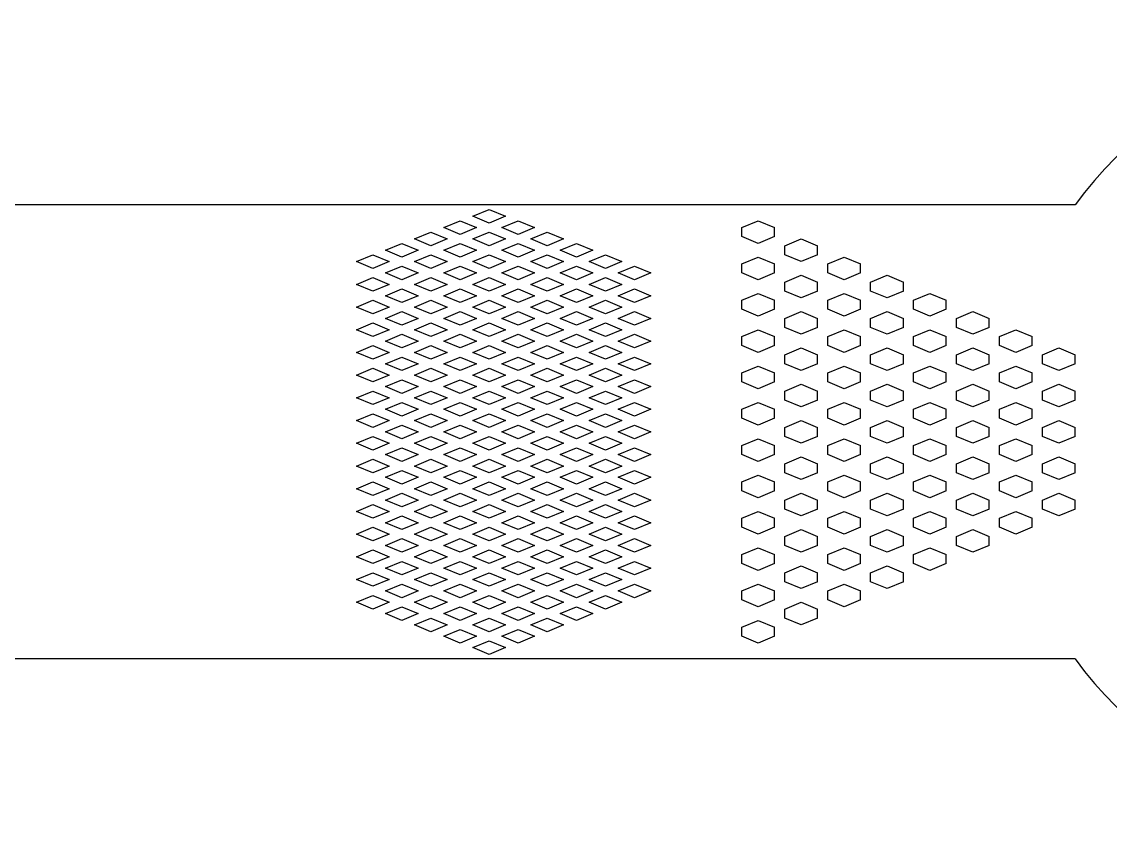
# Model space of a CAD drawing. Header units: inches. Extents: x -271009 to 5700, y -37000 to 38138.
# Drawn here: x -147153 to -144722, y 1389 to 3201 of the extents above; entities that cross this region are included whole.
import ezdxf

# ---------------------------------------------------------------- set-up
doc = ezdxf.new("R2010")
doc.units = ezdxf.units.IN
doc.header["$MEASUREMENT"] = 0

msp = doc.modelspace()

# ---------------------------------------------------------------- linework, layer by layer
for p, q in [((-144800, 2791.3), (-147756.3, 2791.3)), ((-146145.4, 2765.9), (-146108.8, 2781.1)), ((-146108.8, 2781.1), (-146072.3, 2765.9)), ((-146210.3, 2740.5), (-146173.8, 2755.7)), ((-146173.8, 2755.7), (-146137.3, 2740.5)), ((-146108.8, 2750.7), (-146145.4, 2765.9)), ((-146072.3, 2765.9), (-146108.8, 2750.7)), ((-146080.4, 2740.5), (-146043.9, 2755.7)), ((-146043.9, 2755.7), (-146007.3, 2740.5)), ((-145544.5, 2740.5), (-145508, 2755.7)), ((-145508, 2755.7), (-145471.4, 2740.5)), ((-146275.3, 2715.1), (-146238.8, 2730.4)), ((-146238.8, 2730.4), (-146202.2, 2715.1)), ((-146173.8, 2725.3), (-146210.3, 2740.5)), ((-146137.3, 2740.5), (-146173.8, 2725.3)), ((-146145.4, 2715.1), (-146108.8, 2730.4)), ((-146108.8, 2730.4), (-146072.3, 2715.1)), ((-146043.9, 2725.3), (-146080.4, 2740.5)), ((-146007.3, 2740.5), (-146043.9, 2725.3)), ((-146015.5, 2715.1), (-145978.9, 2730.4)), ((-145978.9, 2730.4), (-145942.4, 2715.1)), ((-145544.5, 2720.2), (-145544.5, 2740.5)), ((-145471.4, 2720.2), (-145471.4, 2740.5)), ((-146340.3, 2689.8), (-146303.7, 2705)), ((-146303.7, 2705), (-146267.2, 2689.8)), ((-146238.8, 2699.9), (-146275.3, 2715.1)), ((-146202.2, 2715.1), (-146238.8, 2699.9)), ((-146210.3, 2689.8), (-146173.8, 2705)), ((-146173.8, 2705), (-146137.3, 2689.8)), ((-146108.8, 2699.9), (-146145.4, 2715.1)), ((-146072.3, 2715.1), (-146108.8, 2699.9)), ((-146080.4, 2689.8), (-146043.9, 2705)), ((-146043.9, 2705), (-146007.3, 2689.8)), ((-145978.9, 2699.9), (-146015.5, 2715.1)), ((-145942.4, 2715.1), (-145978.9, 2699.9)), ((-145950.5, 2689.8), (-145914, 2705)), ((-145914, 2705), (-145877.4, 2689.8)), ((-145508, 2705), (-145544.5, 2720.2)), ((-145471.4, 2720.2), (-145508, 2705)), ((-145448.6, 2699.9), (-145412, 2715.1)), ((-145448.6, 2679.6), (-145448.6, 2699.9)), ((-145412, 2715.1), (-145375.5, 2699.9)), ((-145375.5, 2679.6), (-145375.5, 2699.9)), ((-146405.2, 2664.4), (-146368.7, 2679.6)), ((-146368.7, 2679.6), (-146332.1, 2664.4)), ((-146303.7, 2674.5), (-146340.3, 2689.8)), ((-146267.2, 2689.8), (-146303.7, 2674.5)), ((-146275.3, 2664.4), (-146238.8, 2679.6)), ((-146238.8, 2679.6), (-146202.2, 2664.4)), ((-146173.8, 2674.5), (-146210.3, 2689.8)), ((-146137.3, 2689.8), (-146173.8, 2674.5)), ((-146145.4, 2664.4), (-146108.8, 2679.6)), ((-146108.8, 2679.6), (-146072.3, 2664.4)), ((-146043.9, 2674.5), (-146080.4, 2689.8)), ((-146007.3, 2689.8), (-146043.9, 2674.5)), ((-146015.5, 2664.4), (-145978.9, 2679.6)), ((-145978.9, 2679.6), (-145942.4, 2664.4)), ((-145914, 2674.5), (-145950.5, 2689.8)), ((-145877.4, 2689.8), (-145914, 2674.5)), ((-145885.5, 2664.4), (-145849, 2679.6)), ((-145849, 2679.6), (-145812.5, 2664.4)), ((-145544.5, 2659.3), (-145508, 2674.5)), ((-145508, 2674.5), (-145471.4, 2659.3)), ((-145412, 2664.4), (-145448.6, 2679.6)), ((-145375.5, 2679.6), (-145412, 2664.4)), ((-145352.7, 2659.3), (-145316.1, 2674.5)), ((-145316.1, 2674.5), (-145279.6, 2659.3)), ((-146368.7, 2649.2), (-146405.2, 2664.4)), ((-146332.1, 2664.4), (-146368.7, 2649.2)), ((-146340.3, 2639), (-146303.7, 2654.2)), ((-146303.7, 2654.2), (-146267.2, 2639)), ((-146238.8, 2649.2), (-146275.3, 2664.4)), ((-146202.2, 2664.4), (-146238.8, 2649.2)), ((-146210.3, 2639), (-146173.8, 2654.2)), ((-146173.8, 2654.2), (-146137.3, 2639)), ((-146108.8, 2649.2), (-146145.4, 2664.4)), ((-146072.3, 2664.4), (-146108.8, 2649.2)), ((-146080.4, 2639), (-146043.9, 2654.2)), ((-146043.9, 2654.2), (-146007.3, 2639)), ((-145978.9, 2649.2), (-146015.5, 2664.4)), ((-145942.4, 2664.4), (-145978.9, 2649.2)), ((-145950.5, 2639), (-145914, 2654.2)), ((-145914, 2654.2), (-145877.4, 2639)), ((-145849, 2649.2), (-145885.5, 2664.4)), ((-145812.5, 2664.4), (-145849, 2649.2)), ((-145820.6, 2639), (-145784, 2654.2)), ((-145784, 2654.2), (-145747.5, 2639)), ((-145544.5, 2639), (-145544.5, 2659.3)), ((-145471.4, 2639), (-145471.4, 2659.3)), ((-145352.7, 2639), (-145352.7, 2659.3)), ((-145279.6, 2639), (-145279.6, 2659.3)), ((-146405.2, 2613.6), (-146368.7, 2628.9)), ((-146368.7, 2628.9), (-146332.1, 2613.6)), ((-146303.7, 2623.8), (-146340.3, 2639)), ((-146267.2, 2639), (-146303.7, 2623.8)), ((-146275.3, 2613.6), (-146238.8, 2628.9)), ((-146238.8, 2628.9), (-146202.2, 2613.6)), ((-146173.8, 2623.8), (-146210.3, 2639)), ((-146137.3, 2639), (-146173.8, 2623.8)), ((-146145.4, 2613.6), (-146108.8, 2628.9)), ((-146108.8, 2628.9), (-146072.3, 2613.6)), ((-146043.9, 2623.8), (-146080.4, 2639)), ((-146007.3, 2639), (-146043.9, 2623.8)), ((-146015.5, 2613.6), (-145978.9, 2628.9)), ((-145978.9, 2628.9), (-145942.4, 2613.6)), ((-145914, 2623.8), (-145950.5, 2639)), ((-145877.4, 2639), (-145914, 2623.8)), ((-145885.5, 2613.6), (-145849, 2628.9)), ((-145849, 2628.9), (-145812.5, 2613.6)), ((-145784, 2623.8), (-145820.6, 2639)), ((-145747.5, 2639), (-145784, 2623.8)), ((-145508, 2623.8), (-145544.5, 2639)), ((-145471.4, 2639), (-145508, 2623.8)), ((-145448.6, 2618.7), (-145412, 2633.9)), ((-145412, 2633.9), (-145375.5, 2618.7)), ((-145316.1, 2623.8), (-145352.7, 2639)), ((-145279.6, 2639), (-145316.1, 2623.8)), ((-145256.7, 2618.7), (-145220.2, 2633.9)), ((-145220.2, 2633.9), (-145183.7, 2618.7)), ((-146368.7, 2598.4), (-146405.2, 2613.6)), ((-146332.1, 2613.6), (-146368.7, 2598.4)), ((-146340.3, 2588.3), (-146303.7, 2603.5)), ((-146303.7, 2603.5), (-146267.2, 2588.3)), ((-146238.8, 2598.4), (-146275.3, 2613.6)), ((-146202.2, 2613.6), (-146238.8, 2598.4)), ((-146210.3, 2588.3), (-146173.8, 2603.5)), ((-146173.8, 2603.5), (-146137.3, 2588.3)), ((-146108.8, 2598.4), (-146145.4, 2613.6)), ((-146072.3, 2613.6), (-146108.8, 2598.4)), ((-146080.4, 2588.3), (-146043.9, 2603.5)), ((-146043.9, 2603.5), (-146007.3, 2588.3)), ((-145978.9, 2598.4), (-146015.5, 2613.6)), ((-145942.4, 2613.6), (-145978.9, 2598.4)), ((-145950.5, 2588.3), (-145914, 2603.5)), ((-145914, 2603.5), (-145877.4, 2588.3)), ((-145849, 2598.4), (-145885.5, 2613.6)), ((-145812.5, 2613.6), (-145849, 2598.4)), ((-145820.6, 2588.3), (-145784, 2603.5)), ((-145784, 2603.5), (-145747.5, 2588.3)), ((-145448.6, 2598.4), (-145448.6, 2618.7)), ((-145375.5, 2598.4), (-145375.5, 2618.7)), ((-145256.7, 2598.4), (-145256.7, 2618.7)), ((-145183.7, 2598.4), (-145183.7, 2618.7)), ((-146405.2, 2562.9), (-146368.7, 2578.1)), ((-146368.7, 2578.1), (-146332.1, 2562.9)), ((-146303.7, 2573), (-146340.3, 2588.3)), ((-146267.2, 2588.3), (-146303.7, 2573)), ((-146275.3, 2562.9), (-146238.8, 2578.1)), ((-146238.8, 2578.1), (-146202.2, 2562.9)), ((-146173.8, 2573), (-146210.3, 2588.3)), ((-146137.3, 2588.3), (-146173.8, 2573)), ((-146145.4, 2562.9), (-146108.8, 2578.1)), ((-146108.8, 2578.1), (-146072.3, 2562.9)), ((-146043.9, 2573), (-146080.4, 2588.3)), ((-146007.3, 2588.3), (-146043.9, 2573)), ((-146015.5, 2562.9), (-145978.9, 2578.1)), ((-145978.9, 2578.1), (-145942.4, 2562.9)), ((-145914, 2573), (-145950.5, 2588.3)), ((-145877.4, 2588.3), (-145914, 2573)), ((-145885.5, 2562.9), (-145849, 2578.1)), ((-145849, 2578.1), (-145812.5, 2562.9)), ((-145784, 2573), (-145820.6, 2588.3)), ((-145747.5, 2588.3), (-145784, 2573)), ((-145544.5, 2578.1), (-145508, 2593.3)), ((-145544.5, 2557.8), (-145544.5, 2578.1)), ((-145508, 2593.3), (-145471.4, 2578.1)), ((-145471.4, 2557.8), (-145471.4, 2578.1)), ((-145412, 2583.2), (-145448.6, 2598.4)), ((-145375.5, 2598.4), (-145412, 2583.2)), ((-145352.7, 2578.1), (-145316.1, 2593.3)), ((-145352.7, 2557.8), (-145352.7, 2578.1)), ((-145316.1, 2593.3), (-145279.6, 2578.1)), ((-145279.6, 2557.8), (-145279.6, 2578.1)), ((-145220.2, 2583.2), (-145256.7, 2598.4)), ((-145183.7, 2598.4), (-145220.2, 2583.2)), ((-145160.8, 2578.1), (-145124.3, 2593.3)), ((-145160.8, 2557.8), (-145160.8, 2578.1)), ((-145124.3, 2593.3), (-145087.7, 2578.1)), ((-145087.7, 2557.8), (-145087.7, 2578.1)), ((-146368.7, 2547.7), (-146405.2, 2562.9)), ((-146332.1, 2562.9), (-146368.7, 2547.7)), ((-146340.3, 2537.5), (-146303.7, 2552.7)), ((-146303.7, 2552.7), (-146267.2, 2537.5)), ((-146238.8, 2547.7), (-146275.3, 2562.9)), ((-146202.2, 2562.9), (-146238.8, 2547.7)), ((-146210.3, 2537.5), (-146173.8, 2552.7)), ((-146173.8, 2552.7), (-146137.3, 2537.5)), ((-146108.8, 2547.7), (-146145.4, 2562.9)), ((-146072.3, 2562.9), (-146108.8, 2547.7)), ((-146080.4, 2537.5), (-146043.9, 2552.7)), ((-146043.9, 2552.7), (-146007.3, 2537.5)), ((-145978.9, 2547.7), (-146015.5, 2562.9)), ((-145942.4, 2562.9), (-145978.9, 2547.7)), ((-145950.5, 2537.5), (-145914, 2552.7)), ((-145914, 2552.7), (-145877.4, 2537.5)), ((-145849, 2547.7), (-145885.5, 2562.9)), ((-145812.5, 2562.9), (-145849, 2547.7)), ((-145820.6, 2537.5), (-145784, 2552.7)), ((-145784, 2552.7), (-145747.5, 2537.5)), ((-145508, 2542.6), (-145544.5, 2557.8)), ((-145471.4, 2557.8), (-145508, 2542.6)), ((-145448.6, 2537.5), (-145412, 2552.7)), ((-145412, 2552.7), (-145375.5, 2537.5)), ((-145316.1, 2542.6), (-145352.7, 2557.8)), ((-145279.6, 2557.8), (-145316.1, 2542.6)), ((-145256.7, 2537.5), (-145220.2, 2552.7)), ((-145220.2, 2552.7), (-145183.7, 2537.5)), ((-145124.3, 2542.6), (-145160.8, 2557.8)), ((-145087.7, 2557.8), (-145124.3, 2542.6)), ((-145064.9, 2537.5), (-145028.4, 2552.7)), ((-145028.4, 2552.7), (-144991.8, 2537.5)), ((-146303.7, 2522.3), (-146340.3, 2537.5)), ((-146267.2, 2537.5), (-146303.7, 2522.3)), ((-146173.8, 2522.3), (-146210.3, 2537.5)), ((-146137.3, 2537.5), (-146173.8, 2522.3)), ((-146043.9, 2522.3), (-146080.4, 2537.5)), ((-146007.3, 2537.5), (-146043.9, 2522.3)), ((-145914, 2522.3), (-145950.5, 2537.5)), ((-145877.4, 2537.5), (-145914, 2522.3)), ((-145784, 2522.3), (-145820.6, 2537.5)), ((-145747.5, 2537.5), (-145784, 2522.3)), ((-145448.6, 2517.2), (-145448.6, 2537.5)), ((-145375.5, 2517.2), (-145375.5, 2537.5)), ((-145256.7, 2517.2), (-145256.7, 2537.5)), ((-145183.7, 2517.2), (-145183.7, 2537.5)), ((-145064.9, 2517.2), (-145064.9, 2537.5)), ((-144991.8, 2517.2), (-144991.8, 2537.5)), ((-146405.2, 2512.1), (-146368.7, 2527.4)), ((-146368.7, 2496.9), (-146405.2, 2512.1)), ((-146368.7, 2527.4), (-146332.1, 2512.1)), ((-146332.1, 2512.1), (-146368.7, 2496.9)), ((-146275.3, 2512.1), (-146238.8, 2527.4)), ((-146238.8, 2496.9), (-146275.3, 2512.1)), ((-146238.8, 2527.4), (-146202.2, 2512.1)), ((-146202.2, 2512.1), (-146238.8, 2496.9)), ((-146145.4, 2512.1), (-146108.8, 2527.4)), ((-146108.8, 2496.9), (-146145.4, 2512.1)), ((-146108.8, 2527.4), (-146072.3, 2512.1)), ((-146072.3, 2512.1), (-146108.8, 2496.9)), ((-146015.5, 2512.1), (-145978.9, 2527.4)), ((-145978.9, 2496.9), (-146015.5, 2512.1)), ((-145978.9, 2527.4), (-145942.4, 2512.1)), ((-145942.4, 2512.1), (-145978.9, 2496.9)), ((-145885.5, 2512.1), (-145849, 2527.4)), ((-145849, 2496.9), (-145885.5, 2512.1)), ((-145849, 2527.4), (-145812.5, 2512.1)), ((-145812.5, 2512.1), (-145849, 2496.9)), ((-145544.5, 2496.9), (-145508, 2512.1)), ((-145508, 2512.1), (-145471.4, 2496.9)), ((-145412, 2502), (-145448.6, 2517.2)), ((-145375.5, 2517.2), (-145412, 2502)), ((-145352.7, 2496.9), (-145316.1, 2512.1)), ((-145316.1, 2512.1), (-145279.6, 2496.9)), ((-145220.2, 2502), (-145256.7, 2517.2)), ((-145183.7, 2517.2), (-145220.2, 2502)), ((-145160.8, 2496.9), (-145124.3, 2512.1)), ((-145124.3, 2512.1), (-145087.7, 2496.9)), ((-145028.4, 2502), (-145064.9, 2517.2)), ((-144991.8, 2517.2), (-145028.4, 2502)), ((-144969, 2496.9), (-144932.5, 2512.1)), ((-144932.5, 2512.1), (-144895.9, 2496.9)), ((-146340.3, 2486.8), (-146303.7, 2502)), ((-146303.7, 2471.5), (-146340.3, 2486.8)), ((-146303.7, 2502), (-146267.2, 2486.8)), ((-146267.2, 2486.8), (-146303.7, 2471.5)), ((-146210.3, 2486.8), (-146173.8, 2502)), ((-146173.8, 2471.5), (-146210.3, 2486.8)), ((-146173.8, 2502), (-146137.3, 2486.8)), ((-146137.3, 2486.8), (-146173.8, 2471.5)), ((-146080.4, 2486.8), (-146043.9, 2502)), ((-146043.9, 2471.5), (-146080.4, 2486.8)), ((-146043.9, 2502), (-146007.3, 2486.8)), ((-146007.3, 2486.8), (-146043.9, 2471.5)), ((-145950.5, 2486.8), (-145914, 2502)), ((-145914, 2471.5), (-145950.5, 2486.8)), ((-145914, 2502), (-145877.4, 2486.8)), ((-145877.4, 2486.8), (-145914, 2471.5)), ((-145820.6, 2486.8), (-145784, 2502)), ((-145784, 2471.5), (-145820.6, 2486.8)), ((-145784, 2502), (-145747.5, 2486.8)), ((-145747.5, 2486.8), (-145784, 2471.5)), ((-145544.5, 2476.6), (-145544.5, 2496.9)), ((-145471.4, 2476.6), (-145471.4, 2496.9)), ((-145352.7, 2476.6), (-145352.7, 2496.9)), ((-145279.6, 2476.6), (-145279.6, 2496.9)), ((-145160.8, 2476.6), (-145160.8, 2496.9)), ((-145087.7, 2476.6), (-145087.7, 2496.9)), ((-144969, 2476.6), (-144969, 2496.9)), ((-144895.9, 2476.6), (-144895.9, 2496.9)), ((-146405.2, 2461.4), (-146368.7, 2476.6)), ((-146368.7, 2446.2), (-146405.2, 2461.4)), ((-146368.7, 2476.6), (-146332.1, 2461.4)), ((-146332.1, 2461.4), (-146368.7, 2446.2)), ((-146275.3, 2461.4), (-146238.8, 2476.6)), ((-146238.8, 2446.2), (-146275.3, 2461.4)), ((-146238.8, 2476.6), (-146202.2, 2461.4)), ((-146202.2, 2461.4), (-146238.8, 2446.2)), ((-146145.4, 2461.4), (-146108.8, 2476.6)), ((-146108.8, 2446.2), (-146145.4, 2461.4)), ((-146108.8, 2476.6), (-146072.3, 2461.4)), ((-146072.3, 2461.4), (-146108.8, 2446.2)), ((-146015.5, 2461.4), (-145978.9, 2476.6)), ((-145978.9, 2446.2), (-146015.5, 2461.4)), ((-145978.9, 2476.6), (-145942.4, 2461.4)), ((-145942.4, 2461.4), (-145978.9, 2446.2)), ((-145885.5, 2461.4), (-145849, 2476.6)), ((-145849, 2446.2), (-145885.5, 2461.4)), ((-145849, 2476.6), (-145812.5, 2461.4)), ((-145812.5, 2461.4), (-145849, 2446.2)), ((-145508, 2461.4), (-145544.5, 2476.6)), ((-145471.4, 2476.6), (-145508, 2461.4)), ((-145448.6, 2456.3), (-145412, 2471.5)), ((-145448.6, 2436), (-145448.6, 2456.3)), ((-145412, 2471.5), (-145375.5, 2456.3)), ((-145375.5, 2436), (-145375.5, 2456.3)), ((-145316.1, 2461.4), (-145352.7, 2476.6)), ((-145279.6, 2476.6), (-145316.1, 2461.4)), ((-145256.7, 2456.3), (-145220.2, 2471.5)), ((-145256.7, 2436), (-145256.7, 2456.3)), ((-145220.2, 2471.5), (-145183.7, 2456.3)), ((-145183.7, 2436), (-145183.7, 2456.3)), ((-145124.3, 2461.4), (-145160.8, 2476.6)), ((-145087.7, 2476.6), (-145124.3, 2461.4)), ((-145064.9, 2456.3), (-145028.4, 2471.5)), ((-145064.9, 2436), (-145064.9, 2456.3)), ((-145028.4, 2471.5), (-144991.8, 2456.3)), ((-144991.8, 2436), (-144991.8, 2456.3)), ((-144932.5, 2461.4), (-144969, 2476.6)), ((-144895.9, 2476.6), (-144932.5, 2461.4)), ((-144873.1, 2456.3), (-144836.5, 2471.5)), ((-144873.1, 2436), (-144873.1, 2456.3)), ((-144836.5, 2471.5), (-144800, 2456.3)), ((-144800, 2436), (-144800, 2456.3)), ((-146340.3, 2436), (-146303.7, 2451.2)), ((-146303.7, 2420.8), (-146340.3, 2436)), ((-146303.7, 2451.2), (-146267.2, 2436)), ((-146267.2, 2436), (-146303.7, 2420.8)), ((-146210.3, 2436), (-146173.8, 2451.2)), ((-146173.8, 2420.8), (-146210.3, 2436)), ((-146173.8, 2451.2), (-146137.3, 2436)), ((-146137.3, 2436), (-146173.8, 2420.8)), ((-146080.4, 2436), (-146043.9, 2451.2)), ((-146043.9, 2420.8), (-146080.4, 2436)), ((-146043.9, 2451.2), (-146007.3, 2436)), ((-146007.3, 2436), (-146043.9, 2420.8)), ((-145950.5, 2436), (-145914, 2451.2)), ((-145914, 2420.8), (-145950.5, 2436)), ((-145914, 2451.2), (-145877.4, 2436)), ((-145877.4, 2436), (-145914, 2420.8)), ((-145820.6, 2436), (-145784, 2451.2)), ((-145784, 2420.8), (-145820.6, 2436)), ((-145784, 2451.2), (-145747.5, 2436)), ((-145747.5, 2436), (-145784, 2420.8)), ((-145412, 2420.8), (-145448.6, 2436)), ((-145375.5, 2436), (-145412, 2420.8)), ((-145220.2, 2420.8), (-145256.7, 2436)), ((-145183.7, 2436), (-145220.2, 2420.8)), ((-145028.4, 2420.8), (-145064.9, 2436)), ((-144991.8, 2436), (-145028.4, 2420.8)), ((-144836.5, 2420.8), (-144873.1, 2436)), ((-144800, 2436), (-144836.5, 2420.8)), ((-146405.2, 2410.6), (-146368.7, 2425.9)), ((-146368.7, 2395.4), (-146405.2, 2410.6)), ((-146368.7, 2425.9), (-146332.1, 2410.6)), ((-146332.1, 2410.6), (-146368.7, 2395.4)), ((-146275.3, 2410.6), (-146238.8, 2425.9)), ((-146238.8, 2395.4), (-146275.3, 2410.6)), ((-146238.8, 2425.9), (-146202.2, 2410.6)), ((-146202.2, 2410.6), (-146238.8, 2395.4)), ((-146145.4, 2410.6), (-146108.8, 2425.9)), ((-146108.8, 2395.4), (-146145.4, 2410.6)), ((-146108.8, 2425.9), (-146072.3, 2410.6)), ((-146072.3, 2410.6), (-146108.8, 2395.4)), ((-146015.5, 2410.6), (-145978.9, 2425.9)), ((-145978.9, 2395.4), (-146015.5, 2410.6)), ((-145978.9, 2425.9), (-145942.4, 2410.6)), ((-145942.4, 2410.6), (-145978.9, 2395.4)), ((-145885.5, 2410.6), (-145849, 2425.9)), ((-145849, 2395.4), (-145885.5, 2410.6)), ((-145849, 2425.9), (-145812.5, 2410.6)), ((-145812.5, 2410.6), (-145849, 2395.4)), ((-145544.5, 2415.7), (-145508, 2430.9)), ((-145544.5, 2395.4), (-145544.5, 2415.7)), ((-145508, 2430.9), (-145471.4, 2415.7)), ((-145471.4, 2395.4), (-145471.4, 2415.7)), ((-145352.7, 2415.7), (-145316.1, 2430.9)), ((-145352.7, 2395.4), (-145352.7, 2415.7)), ((-145316.1, 2430.9), (-145279.6, 2415.7)), ((-145279.6, 2395.4), (-145279.6, 2415.7)), ((-145160.8, 2415.7), (-145124.3, 2430.9)), ((-145160.8, 2395.4), (-145160.8, 2415.7)), ((-145124.3, 2430.9), (-145087.7, 2415.7)), ((-145087.7, 2395.4), (-145087.7, 2415.7)), ((-144969, 2415.7), (-144932.5, 2430.9)), ((-144969, 2395.4), (-144969, 2415.7)), ((-144932.5, 2430.9), (-144895.9, 2415.7)), ((-144895.9, 2395.4), (-144895.9, 2415.7)), ((-146340.3, 2385.3), (-146303.7, 2400.5)), ((-146303.7, 2370), (-146340.3, 2385.3)), ((-146303.7, 2400.5), (-146267.2, 2385.3)), ((-146267.2, 2385.3), (-146303.7, 2370)), ((-146210.3, 2385.3), (-146173.8, 2400.5)), ((-146173.8, 2370), (-146210.3, 2385.3)), ((-146173.8, 2400.5), (-146137.3, 2385.3)), ((-146137.3, 2385.3), (-146173.8, 2370)), ((-146080.4, 2385.3), (-146043.9, 2400.5)), ((-146043.9, 2370), (-146080.4, 2385.3)), ((-146043.9, 2400.5), (-146007.3, 2385.3)), ((-146007.3, 2385.3), (-146043.9, 2370)), ((-145950.5, 2385.3), (-145914, 2400.5)), ((-145914, 2370), (-145950.5, 2385.3)), ((-145914, 2400.5), (-145877.4, 2385.3)), ((-145877.4, 2385.3), (-145914, 2370)), ((-145820.6, 2385.3), (-145784, 2400.5)), ((-145784, 2370), (-145820.6, 2385.3)), ((-145784, 2400.5), (-145747.5, 2385.3)), ((-145747.5, 2385.3), (-145784, 2370)), ((-145508, 2380.2), (-145544.5, 2395.4)), ((-145471.4, 2395.4), (-145508, 2380.2)), ((-145448.6, 2375.1), (-145412, 2390.3)), ((-145412, 2390.3), (-145375.5, 2375.1)), ((-145316.1, 2380.2), (-145352.7, 2395.4)), ((-145279.6, 2395.4), (-145316.1, 2380.2)), ((-145256.7, 2375.1), (-145220.2, 2390.3)), ((-145220.2, 2390.3), (-145183.7, 2375.1)), ((-145124.3, 2380.2), (-145160.8, 2395.4)), ((-145087.7, 2395.4), (-145124.3, 2380.2)), ((-145064.9, 2375.1), (-145028.4, 2390.3)), ((-145028.4, 2390.3), (-144991.8, 2375.1)), ((-144932.5, 2380.2), (-144969, 2395.4)), ((-144895.9, 2395.4), (-144932.5, 2380.2)), ((-144873.1, 2375.1), (-144836.5, 2390.3)), ((-144836.5, 2390.3), (-144800, 2375.1)), ((-146405.2, 2359.9), (-146368.7, 2375.1)), ((-146368.7, 2344.7), (-146405.2, 2359.9)), ((-146368.7, 2375.1), (-146332.1, 2359.9)), ((-146332.1, 2359.9), (-146368.7, 2344.7)), ((-146275.3, 2359.9), (-146238.8, 2375.1)), ((-146238.8, 2344.7), (-146275.3, 2359.9)), ((-146238.8, 2375.1), (-146202.2, 2359.9)), ((-146202.2, 2359.9), (-146238.8, 2344.7)), ((-146145.4, 2359.9), (-146108.8, 2375.1)), ((-146108.8, 2344.7), (-146145.4, 2359.9)), ((-146108.8, 2375.1), (-146072.3, 2359.9)), ((-146072.3, 2359.9), (-146108.8, 2344.7)), ((-146015.5, 2359.9), (-145978.9, 2375.1)), ((-145978.9, 2344.7), (-146015.5, 2359.9)), ((-145978.9, 2375.1), (-145942.4, 2359.9)), ((-145942.4, 2359.9), (-145978.9, 2344.7)), ((-145885.5, 2359.9), (-145849, 2375.1)), ((-145849, 2344.7), (-145885.5, 2359.9)), ((-145849, 2375.1), (-145812.5, 2359.9)), ((-145812.5, 2359.9), (-145849, 2344.7)), ((-145448.6, 2354.8), (-145448.6, 2375.1)), ((-145375.5, 2354.8), (-145375.5, 2375.1)), ((-145256.7, 2354.8), (-145256.7, 2375.1)), ((-145183.7, 2354.8), (-145183.7, 2375.1)), ((-145064.9, 2354.8), (-145064.9, 2375.1)), ((-144991.8, 2354.8), (-144991.8, 2375.1)), ((-144873.1, 2354.8), (-144873.1, 2375.1)), ((-144800, 2354.8), (-144800, 2375.1)), ((-146340.3, 2334.5), (-146303.7, 2349.7)), ((-146303.7, 2319.3), (-146340.3, 2334.5)), ((-146303.7, 2349.7), (-146267.2, 2334.5)), ((-146267.2, 2334.5), (-146303.7, 2319.3)), ((-146210.3, 2334.5), (-146173.8, 2349.7)), ((-146173.8, 2319.3), (-146210.3, 2334.5)), ((-146173.8, 2349.7), (-146137.3, 2334.5)), ((-146137.3, 2334.5), (-146173.8, 2319.3)), ((-146080.4, 2334.5), (-146043.9, 2349.7)), ((-146043.9, 2319.3), (-146080.4, 2334.5)), ((-146043.9, 2349.7), (-146007.3, 2334.5)), ((-146007.3, 2334.5), (-146043.9, 2319.3)), ((-145950.5, 2334.5), (-145914, 2349.7)), ((-145914, 2319.3), (-145950.5, 2334.5)), ((-145914, 2349.7), (-145877.4, 2334.5)), ((-145877.4, 2334.5), (-145914, 2319.3)), ((-145820.6, 2334.5), (-145784, 2349.7)), ((-145784, 2319.3), (-145820.6, 2334.5)), ((-145784, 2349.7), (-145747.5, 2334.5)), ((-145747.5, 2334.5), (-145784, 2319.3)), ((-145544.5, 2334.5), (-145508, 2349.7)), ((-145544.5, 2314.2), (-145544.5, 2334.5)), ((-145508, 2349.7), (-145471.4, 2334.5)), ((-145471.4, 2314.2), (-145471.4, 2334.5)), ((-145412, 2339.6), (-145448.6, 2354.8)), ((-145375.5, 2354.8), (-145412, 2339.6)), ((-145352.7, 2334.5), (-145316.1, 2349.7)), ((-145352.7, 2314.2), (-145352.7, 2334.5)), ((-145316.1, 2349.7), (-145279.6, 2334.5)), ((-145279.6, 2314.2), (-145279.6, 2334.5)), ((-145220.2, 2339.6), (-145256.7, 2354.8)), ((-145183.7, 2354.8), (-145220.2, 2339.6)), ((-145160.8, 2334.5), (-145124.3, 2349.7)), ((-145160.8, 2314.2), (-145160.8, 2334.5)), ((-145124.3, 2349.7), (-145087.7, 2334.5)), ((-145087.7, 2314.2), (-145087.7, 2334.5)), ((-145028.4, 2339.6), (-145064.9, 2354.8)), ((-144991.8, 2354.8), (-145028.4, 2339.6)), ((-144969, 2334.5), (-144932.5, 2349.7)), ((-144969, 2314.2), (-144969, 2334.5)), ((-144932.5, 2349.7), (-144895.9, 2334.5)), ((-144895.9, 2314.2), (-144895.9, 2334.5)), ((-144836.5, 2339.6), (-144873.1, 2354.8)), ((-144800, 2354.8), (-144836.5, 2339.6)), ((-146405.2, 2309.1), (-146368.7, 2324.4)), ((-146368.7, 2324.4), (-146332.1, 2309.1)), ((-146275.3, 2309.1), (-146238.8, 2324.4)), ((-146238.8, 2324.4), (-146202.2, 2309.1)), ((-146145.4, 2309.1), (-146108.8, 2324.4)), ((-146108.8, 2324.4), (-146072.3, 2309.1)), ((-146015.5, 2309.1), (-145978.9, 2324.4)), ((-145978.9, 2324.4), (-145942.4, 2309.1)), ((-145885.5, 2309.1), (-145849, 2324.4)), ((-145849, 2324.4), (-145812.5, 2309.1)), ((-145508, 2299), (-145544.5, 2314.2)), ((-145471.4, 2314.2), (-145508, 2299)), ((-145316.1, 2299), (-145352.7, 2314.2)), ((-145279.6, 2314.2), (-145316.1, 2299)), ((-145124.3, 2299), (-145160.8, 2314.2)), ((-145087.7, 2314.2), (-145124.3, 2299)), ((-144932.5, 2299), (-144969, 2314.2)), ((-144895.9, 2314.2), (-144932.5, 2299)), ((-146368.7, 2293.9), (-146405.2, 2309.1)), ((-146332.1, 2309.1), (-146368.7, 2293.9)), ((-146340.3, 2283.8), (-146303.7, 2299)), ((-146303.7, 2299), (-146267.2, 2283.8)), ((-146238.8, 2293.9), (-146275.3, 2309.1)), ((-146202.2, 2309.1), (-146238.8, 2293.9)), ((-146210.3, 2283.8), (-146173.8, 2299)), ((-146173.8, 2299), (-146137.3, 2283.8)), ((-146108.8, 2293.9), (-146145.4, 2309.1)), ((-146072.3, 2309.1), (-146108.8, 2293.9)), ((-146080.4, 2283.8), (-146043.9, 2299)), ((-146043.9, 2299), (-146007.3, 2283.8)), ((-145978.9, 2293.9), (-146015.5, 2309.1)), ((-145942.4, 2309.1), (-145978.9, 2293.9)), ((-145950.5, 2283.8), (-145914, 2299)), ((-145914, 2299), (-145877.4, 2283.8)), ((-145849, 2293.9), (-145885.5, 2309.1)), ((-145812.5, 2309.1), (-145849, 2293.9)), ((-145820.6, 2283.8), (-145784, 2299)), ((-145784, 2299), (-145747.5, 2283.8)), ((-145448.6, 2293.9), (-145412, 2309.1)), ((-145448.6, 2273.6), (-145448.6, 2293.9)), ((-145412, 2309.1), (-145375.5, 2293.9)), ((-145375.5, 2273.6), (-145375.5, 2293.9)), ((-145256.7, 2293.9), (-145220.2, 2309.1)), ((-145256.7, 2273.6), (-145256.7, 2293.9)), ((-145220.2, 2309.1), (-145183.7, 2293.9)), ((-145183.7, 2273.6), (-145183.7, 2293.9)), ((-145064.9, 2293.9), (-145028.4, 2309.1)), ((-145064.9, 2273.6), (-145064.9, 2293.9)), ((-145028.4, 2309.1), (-144991.8, 2293.9)), ((-144991.8, 2273.6), (-144991.8, 2293.9)), ((-144873.1, 2293.9), (-144836.5, 2309.1)), ((-144873.1, 2273.6), (-144873.1, 2293.9)), ((-144836.5, 2309.1), (-144800, 2293.9)), ((-144800, 2273.6), (-144800, 2293.9)), ((-146405.2, 2258.4), (-146368.7, 2273.6)), ((-146368.7, 2273.6), (-146332.1, 2258.4)), ((-146303.7, 2268.5), (-146340.3, 2283.8)), ((-146267.2, 2283.8), (-146303.7, 2268.5)), ((-146275.3, 2258.4), (-146238.8, 2273.6)), ((-146238.8, 2273.6), (-146202.2, 2258.4)), ((-146173.8, 2268.5), (-146210.3, 2283.8)), ((-146137.3, 2283.8), (-146173.8, 2268.5)), ((-146145.4, 2258.4), (-146108.8, 2273.6)), ((-146108.8, 2273.6), (-146072.3, 2258.4)), ((-146043.9, 2268.5), (-146080.4, 2283.8)), ((-146007.3, 2283.8), (-146043.9, 2268.5)), ((-146015.5, 2258.4), (-145978.9, 2273.6)), ((-145978.9, 2273.6), (-145942.4, 2258.4)), ((-145914, 2268.5), (-145950.5, 2283.8)), ((-145877.4, 2283.8), (-145914, 2268.5)), ((-145885.5, 2258.4), (-145849, 2273.6)), ((-145849, 2273.6), (-145812.5, 2258.4)), ((-145784, 2268.5), (-145820.6, 2283.8)), ((-145747.5, 2283.8), (-145784, 2268.5)), ((-145544.5, 2253.3), (-145508, 2268.5)), ((-145508, 2268.5), (-145471.4, 2253.3)), ((-145412, 2258.4), (-145448.6, 2273.6)), ((-145375.5, 2273.6), (-145412, 2258.4)), ((-145352.7, 2253.3), (-145316.1, 2268.5)), ((-145316.1, 2268.5), (-145279.6, 2253.3)), ((-145220.2, 2258.4), (-145256.7, 2273.6)), ((-145183.7, 2273.6), (-145220.2, 2258.4)), ((-145160.8, 2253.3), (-145124.3, 2268.5)), ((-145124.3, 2268.5), (-145087.7, 2253.3)), ((-145028.4, 2258.4), (-145064.9, 2273.6)), ((-144991.8, 2273.6), (-145028.4, 2258.4)), ((-144969, 2253.3), (-144932.5, 2268.5)), ((-144932.5, 2268.5), (-144895.9, 2253.3)), ((-144836.5, 2258.4), (-144873.1, 2273.6)), ((-144800, 2273.6), (-144836.5, 2258.4)), ((-146368.7, 2243.2), (-146405.2, 2258.4)), ((-146332.1, 2258.4), (-146368.7, 2243.2)), ((-146340.3, 2233), (-146303.7, 2248.2)), ((-146303.7, 2248.2), (-146267.2, 2233)), ((-146238.8, 2243.2), (-146275.3, 2258.4)), ((-146202.2, 2258.4), (-146238.8, 2243.2)), ((-146210.3, 2233), (-146173.8, 2248.2)), ((-146173.8, 2248.2), (-146137.3, 2233)), ((-146108.8, 2243.2), (-146145.4, 2258.4)), ((-146072.3, 2258.4), (-146108.8, 2243.2)), ((-146080.4, 2233), (-146043.9, 2248.2)), ((-146043.9, 2248.2), (-146007.3, 2233)), ((-145978.9, 2243.2), (-146015.5, 2258.4)), ((-145942.4, 2258.4), (-145978.9, 2243.2)), ((-145950.5, 2233), (-145914, 2248.2)), ((-145914, 2248.2), (-145877.4, 2233)), ((-145849, 2243.2), (-145885.5, 2258.4)), ((-145812.5, 2258.4), (-145849, 2243.2)), ((-145820.6, 2233), (-145784, 2248.2)), ((-145784, 2248.2), (-145747.5, 2233)), ((-145544.5, 2233), (-145544.5, 2253.3)), ((-145471.4, 2233), (-145471.4, 2253.3)), ((-145352.7, 2233), (-145352.7, 2253.3)), ((-145279.6, 2233), (-145279.6, 2253.3)), ((-145160.8, 2233), (-145160.8, 2253.3)), ((-145087.7, 2233), (-145087.7, 2253.3)), ((-144969, 2233), (-144969, 2253.3)), ((-144895.9, 2233), (-144895.9, 2253.3)), ((-146405.2, 2207.6), (-146368.7, 2222.9)), ((-146368.7, 2222.9), (-146332.1, 2207.6)), ((-146303.7, 2217.8), (-146340.3, 2233)), ((-146267.2, 2233), (-146303.7, 2217.8)), ((-146275.3, 2207.6), (-146238.8, 2222.9)), ((-146238.8, 2222.9), (-146202.2, 2207.6)), ((-146173.8, 2217.8), (-146210.3, 2233)), ((-146137.3, 2233), (-146173.8, 2217.8)), ((-146145.4, 2207.6), (-146108.8, 2222.9)), ((-146108.8, 2222.9), (-146072.3, 2207.6)), ((-146043.9, 2217.8), (-146080.4, 2233)), ((-146007.3, 2233), (-146043.9, 2217.8)), ((-146015.5, 2207.6), (-145978.9, 2222.9)), ((-145978.9, 2222.9), (-145942.4, 2207.6)), ((-145914, 2217.8), (-145950.5, 2233)), ((-145877.4, 2233), (-145914, 2217.8)), ((-145885.5, 2207.6), (-145849, 2222.9)), ((-145849, 2222.9), (-145812.5, 2207.6)), ((-145784, 2217.8), (-145820.6, 2233)), ((-145747.5, 2233), (-145784, 2217.8)), ((-145508, 2217.8), (-145544.5, 2233)), ((-145471.4, 2233), (-145508, 2217.8)), ((-145448.6, 2212.7), (-145412, 2227.9)), ((-145448.6, 2192.4), (-145448.6, 2212.7)), ((-145412, 2227.9), (-145375.5, 2212.7)), ((-145375.5, 2192.4), (-145375.5, 2212.7)), ((-145316.1, 2217.8), (-145352.7, 2233)), ((-145279.6, 2233), (-145316.1, 2217.8)), ((-145256.7, 2212.7), (-145220.2, 2227.9)), ((-145256.7, 2192.4), (-145256.7, 2212.7)), ((-145220.2, 2227.9), (-145183.7, 2212.7)), ((-145183.7, 2192.4), (-145183.7, 2212.7)), ((-145124.3, 2217.8), (-145160.8, 2233)), ((-145087.7, 2233), (-145124.3, 2217.8)), ((-145064.9, 2212.7), (-145028.4, 2227.9)), ((-145064.9, 2192.4), (-145064.9, 2212.7)), ((-145028.4, 2227.9), (-144991.8, 2212.7)), ((-144991.8, 2192.4), (-144991.8, 2212.7)), ((-144932.5, 2217.8), (-144969, 2233)), ((-144895.9, 2233), (-144932.5, 2217.8)), ((-144873.1, 2212.7), (-144836.5, 2227.9)), ((-144873.1, 2192.4), (-144873.1, 2212.7)), ((-144836.5, 2227.9), (-144800, 2212.7)), ((-144800, 2192.4), (-144800, 2212.7)), ((-146368.7, 2192.4), (-146405.2, 2207.6)), ((-146332.1, 2207.6), (-146368.7, 2192.4)), ((-146340.3, 2182.3), (-146303.7, 2197.5)), ((-146303.7, 2197.5), (-146267.2, 2182.3)), ((-146238.8, 2192.4), (-146275.3, 2207.6)), ((-146202.2, 2207.6), (-146238.8, 2192.4)), ((-146210.3, 2182.3), (-146173.8, 2197.5)), ((-146173.8, 2197.5), (-146137.3, 2182.3)), ((-146108.8, 2192.4), (-146145.4, 2207.6)), ((-146072.3, 2207.6), (-146108.8, 2192.4)), ((-146080.4, 2182.3), (-146043.9, 2197.5)), ((-146043.9, 2197.5), (-146007.3, 2182.3)), ((-145978.9, 2192.4), (-146015.5, 2207.6)), ((-145942.4, 2207.6), (-145978.9, 2192.4)), ((-145950.5, 2182.3), (-145914, 2197.5)), ((-145914, 2197.5), (-145877.4, 2182.3)), ((-145849, 2192.4), (-145885.5, 2207.6)), ((-145812.5, 2207.6), (-145849, 2192.4)), ((-145820.6, 2182.3), (-145784, 2197.5)), ((-145784, 2197.5), (-145747.5, 2182.3)), ((-145412, 2177.2), (-145448.6, 2192.4)), ((-145375.5, 2192.4), (-145412, 2177.2)), ((-145220.2, 2177.2), (-145256.7, 2192.4)), ((-145183.7, 2192.4), (-145220.2, 2177.2)), ((-145028.4, 2177.2), (-145064.9, 2192.4)), ((-144991.8, 2192.4), (-145028.4, 2177.2)), ((-144836.5, 2177.2), (-144873.1, 2192.4)), ((-144800, 2192.4), (-144836.5, 2177.2)), ((-146405.2, 2156.9), (-146368.7, 2172.1)), ((-146368.7, 2172.1), (-146332.1, 2156.9)), ((-146303.7, 2167), (-146340.3, 2182.3)), ((-146267.2, 2182.3), (-146303.7, 2167)), ((-146275.3, 2156.9), (-146238.8, 2172.1)), ((-146238.8, 2172.1), (-146202.2, 2156.9)), ((-146173.8, 2167), (-146210.3, 2182.3)), ((-146137.3, 2182.3), (-146173.8, 2167)), ((-146145.4, 2156.9), (-146108.8, 2172.1)), ((-146108.8, 2172.1), (-146072.3, 2156.9)), ((-146043.9, 2167), (-146080.4, 2182.3)), ((-146007.3, 2182.3), (-146043.9, 2167)), ((-146015.5, 2156.9), (-145978.9, 2172.1)), ((-145978.9, 2172.1), (-145942.4, 2156.9)), ((-145914, 2167), (-145950.5, 2182.3)), ((-145877.4, 2182.3), (-145914, 2167)), ((-145885.5, 2156.9), (-145849, 2172.1)), ((-145849, 2172.1), (-145812.5, 2156.9)), ((-145784, 2167), (-145820.6, 2182.3)), ((-145747.5, 2182.3), (-145784, 2167)), ((-145544.5, 2172.1), (-145508, 2187.3)), ((-145544.5, 2151.8), (-145544.5, 2172.1)), ((-145508, 2187.3), (-145471.4, 2172.1)), ((-145471.4, 2151.8), (-145471.4, 2172.1)), ((-145352.7, 2172.1), (-145316.1, 2187.3)), ((-145352.7, 2151.8), (-145352.7, 2172.1)), ((-145316.1, 2187.3), (-145279.6, 2172.1)), ((-145279.6, 2151.8), (-145279.6, 2172.1)), ((-145160.8, 2172.1), (-145124.3, 2187.3)), ((-145160.8, 2151.8), (-145160.8, 2172.1)), ((-145124.3, 2187.3), (-145087.7, 2172.1)), ((-145087.7, 2151.8), (-145087.7, 2172.1)), ((-144969, 2172.1), (-144932.5, 2187.3)), ((-144969, 2151.8), (-144969, 2172.1)), ((-144932.5, 2187.3), (-144895.9, 2172.1)), ((-144895.9, 2151.8), (-144895.9, 2172.1)), ((-146368.7, 2141.7), (-146405.2, 2156.9)), ((-146332.1, 2156.9), (-146368.7, 2141.7)), ((-146340.3, 2131.5), (-146303.7, 2146.7)), ((-146303.7, 2146.7), (-146267.2, 2131.5)), ((-146238.8, 2141.7), (-146275.3, 2156.9)), ((-146202.2, 2156.9), (-146238.8, 2141.7)), ((-146210.3, 2131.5), (-146173.8, 2146.7)), ((-146173.8, 2146.7), (-146137.3, 2131.5)), ((-146108.8, 2141.7), (-146145.4, 2156.9)), ((-146072.3, 2156.9), (-146108.8, 2141.7)), ((-146080.4, 2131.5), (-146043.9, 2146.7)), ((-146043.9, 2146.7), (-146007.3, 2131.5)), ((-145978.9, 2141.7), (-146015.5, 2156.9)), ((-145942.4, 2156.9), (-145978.9, 2141.7)), ((-145950.5, 2131.5), (-145914, 2146.7)), ((-145914, 2146.7), (-145877.4, 2131.5)), ((-145849, 2141.7), (-145885.5, 2156.9)), ((-145812.5, 2156.9), (-145849, 2141.7)), ((-145820.6, 2131.5), (-145784, 2146.7)), ((-145784, 2146.7), (-145747.5, 2131.5)), ((-145508, 2136.6), (-145544.5, 2151.8)), ((-145471.4, 2151.8), (-145508, 2136.6)), ((-145448.6, 2131.5), (-145412, 2146.7)), ((-145412, 2146.7), (-145375.5, 2131.5)), ((-145316.1, 2136.6), (-145352.7, 2151.8)), ((-145279.6, 2151.8), (-145316.1, 2136.6)), ((-145256.7, 2131.5), (-145220.2, 2146.7)), ((-145220.2, 2146.7), (-145183.7, 2131.5)), ((-145124.3, 2136.6), (-145160.8, 2151.8)), ((-145087.7, 2151.8), (-145124.3, 2136.6)), ((-145064.9, 2131.5), (-145028.4, 2146.7)), ((-145028.4, 2146.7), (-144991.8, 2131.5)), ((-144932.5, 2136.6), (-144969, 2151.8)), ((-144895.9, 2151.8), (-144932.5, 2136.6)), ((-144873.1, 2131.5), (-144836.5, 2146.7)), ((-144836.5, 2146.7), (-144800, 2131.5)), ((-146405.2, 2106.1), (-146368.7, 2121.4)), ((-146368.7, 2121.4), (-146332.1, 2106.1)), ((-146303.7, 2116.3), (-146340.3, 2131.5)), ((-146267.2, 2131.5), (-146303.7, 2116.3)), ((-146275.3, 2106.1), (-146238.8, 2121.4)), ((-146238.8, 2121.4), (-146202.2, 2106.1)), ((-146173.8, 2116.3), (-146210.3, 2131.5)), ((-146137.3, 2131.5), (-146173.8, 2116.3)), ((-146145.4, 2106.1), (-146108.8, 2121.4)), ((-146108.8, 2121.4), (-146072.3, 2106.1)), ((-146043.9, 2116.3), (-146080.4, 2131.5)), ((-146007.3, 2131.5), (-146043.9, 2116.3)), ((-146015.5, 2106.1), (-145978.9, 2121.4)), ((-145978.9, 2121.4), (-145942.4, 2106.1)), ((-145914, 2116.3), (-145950.5, 2131.5)), ((-145877.4, 2131.5), (-145914, 2116.3)), ((-145885.5, 2106.1), (-145849, 2121.4)), ((-145849, 2121.4), (-145812.5, 2106.1)), ((-145784, 2116.3), (-145820.6, 2131.5)), ((-145747.5, 2131.5), (-145784, 2116.3)), ((-145448.6, 2111.2), (-145448.6, 2131.5)), ((-145375.5, 2111.2), (-145375.5, 2131.5)), ((-145256.7, 2111.2), (-145256.7, 2131.5)), ((-145183.7, 2111.2), (-145183.7, 2131.5)), ((-145064.9, 2111.2), (-145064.9, 2131.5)), ((-144991.8, 2111.2), (-144991.8, 2131.5)), ((-144873.1, 2111.2), (-144873.1, 2131.5)), ((-144800, 2111.2), (-144800, 2131.5)), ((-146368.7, 2090.9), (-146405.2, 2106.1)), ((-146332.1, 2106.1), (-146368.7, 2090.9)), ((-146340.3, 2080.8), (-146303.7, 2096)), ((-146303.7, 2096), (-146267.2, 2080.8)), ((-146238.8, 2090.9), (-146275.3, 2106.1)), ((-146202.2, 2106.1), (-146238.8, 2090.9)), ((-146210.3, 2080.8), (-146173.8, 2096)), ((-146173.8, 2096), (-146137.3, 2080.8)), ((-146108.8, 2090.9), (-146145.4, 2106.1)), ((-146072.3, 2106.1), (-146108.8, 2090.9)), ((-146080.4, 2080.8), (-146043.9, 2096)), ((-146043.9, 2096), (-146007.3, 2080.8)), ((-145978.9, 2090.9), (-146015.5, 2106.1)), ((-145942.4, 2106.1), (-145978.9, 2090.9)), ((-145950.5, 2080.8), (-145914, 2096)), ((-145914, 2096), (-145877.4, 2080.8)), ((-145849, 2090.9), (-145885.5, 2106.1)), ((-145812.5, 2106.1), (-145849, 2090.9)), ((-145820.6, 2080.8), (-145784, 2096)), ((-145784, 2096), (-145747.5, 2080.8)), ((-145544.5, 2090.9), (-145508, 2106.1)), ((-145544.5, 2070.6), (-145544.5, 2090.9)), ((-145508, 2106.1), (-145471.4, 2090.9)), ((-145471.4, 2070.6), (-145471.4, 2090.9)), ((-145412, 2096), (-145448.6, 2111.2)), ((-145375.5, 2111.2), (-145412, 2096)), ((-145352.7, 2090.9), (-145316.1, 2106.1)), ((-145352.7, 2070.6), (-145352.7, 2090.9)), ((-145316.1, 2106.1), (-145279.6, 2090.9)), ((-145279.6, 2070.6), (-145279.6, 2090.9)), ((-145220.2, 2096), (-145256.7, 2111.2)), ((-145183.7, 2111.2), (-145220.2, 2096)), ((-145160.8, 2090.9), (-145124.3, 2106.1)), ((-145160.8, 2070.6), (-145160.8, 2090.9)), ((-145124.3, 2106.1), (-145087.7, 2090.9)), ((-145087.7, 2070.6), (-145087.7, 2090.9)), ((-145028.4, 2096), (-145064.9, 2111.2)), ((-144991.8, 2111.2), (-145028.4, 2096)), ((-144969, 2090.9), (-144932.5, 2106.1)), ((-144969, 2070.6), (-144969, 2090.9)), ((-144932.5, 2106.1), (-144895.9, 2090.9)), ((-144895.9, 2070.6), (-144895.9, 2090.9)), ((-144836.5, 2096), (-144873.1, 2111.2)), ((-144800, 2111.2), (-144836.5, 2096)), ((-146405.2, 2055.4), (-146368.7, 2070.6)), ((-146368.7, 2070.6), (-146332.1, 2055.4)), ((-146303.7, 2065.5), (-146340.3, 2080.8)), ((-146267.2, 2080.8), (-146303.7, 2065.5)), ((-146275.3, 2055.4), (-146238.8, 2070.6)), ((-146238.8, 2070.6), (-146202.2, 2055.4)), ((-146173.8, 2065.5), (-146210.3, 2080.8)), ((-146137.3, 2080.8), (-146173.8, 2065.5)), ((-146145.4, 2055.4), (-146108.8, 2070.6)), ((-146108.8, 2070.6), (-146072.3, 2055.4)), ((-146043.9, 2065.5), (-146080.4, 2080.8)), ((-146007.3, 2080.8), (-146043.9, 2065.5)), ((-146015.5, 2055.4), (-145978.9, 2070.6)), ((-145978.9, 2070.6), (-145942.4, 2055.4)), ((-145914, 2065.5), (-145950.5, 2080.8)), ((-145877.4, 2080.8), (-145914, 2065.5)), ((-145885.5, 2055.4), (-145849, 2070.6)), ((-145849, 2070.6), (-145812.5, 2055.4)), ((-145784, 2065.5), (-145820.6, 2080.8)), ((-145747.5, 2080.8), (-145784, 2065.5)), ((-145508, 2055.4), (-145544.5, 2070.6)), ((-145471.4, 2070.6), (-145508, 2055.4)), ((-145316.1, 2055.4), (-145352.7, 2070.6)), ((-145279.6, 2070.6), (-145316.1, 2055.4)), ((-145124.3, 2055.4), (-145160.8, 2070.6)), ((-145087.7, 2070.6), (-145124.3, 2055.4)), ((-144932.5, 2055.4), (-144969, 2070.6)), ((-144895.9, 2070.6), (-144932.5, 2055.4)), ((-146368.7, 2040.2), (-146405.2, 2055.4)), ((-146332.1, 2055.4), (-146368.7, 2040.2)), ((-146340.3, 2030), (-146303.7, 2045.2)), ((-146303.7, 2045.2), (-146267.2, 2030)), ((-146238.8, 2040.2), (-146275.3, 2055.4)), ((-146202.2, 2055.4), (-146238.8, 2040.2)), ((-146210.3, 2030), (-146173.8, 2045.2)), ((-146173.8, 2045.2), (-146137.3, 2030)), ((-146108.8, 2040.2), (-146145.4, 2055.4)), ((-146072.3, 2055.4), (-146108.8, 2040.2)), ((-146080.4, 2030), (-146043.9, 2045.2)), ((-146043.9, 2045.2), (-146007.3, 2030)), ((-145978.9, 2040.2), (-146015.5, 2055.4)), ((-145942.4, 2055.4), (-145978.9, 2040.2)), ((-145950.5, 2030), (-145914, 2045.2)), ((-145914, 2045.2), (-145877.4, 2030)), ((-145849, 2040.2), (-145885.5, 2055.4)), ((-145812.5, 2055.4), (-145849, 2040.2)), ((-145820.6, 2030), (-145784, 2045.2)), ((-145784, 2045.2), (-145747.5, 2030)), ((-145448.6, 2050.3), (-145412, 2065.5)), ((-145448.6, 2030), (-145448.6, 2050.3)), ((-145412, 2065.5), (-145375.5, 2050.3)), ((-145375.5, 2030), (-145375.5, 2050.3)), ((-145256.7, 2050.3), (-145220.2, 2065.5)), ((-145256.7, 2030), (-145256.7, 2050.3)), ((-145220.2, 2065.5), (-145183.7, 2050.3)), ((-145183.7, 2030), (-145183.7, 2050.3)), ((-145064.9, 2050.3), (-145028.4, 2065.5)), ((-145064.9, 2030), (-145064.9, 2050.3)), ((-145028.4, 2065.5), (-144991.8, 2050.3)), ((-144991.8, 2030), (-144991.8, 2050.3)), ((-146405.2, 2004.6), (-146368.7, 2019.9)), ((-146368.7, 2019.9), (-146332.1, 2004.6)), ((-146303.7, 2014.8), (-146340.3, 2030)), ((-146267.2, 2030), (-146303.7, 2014.8)), ((-146275.3, 2004.6), (-146238.8, 2019.9)), ((-146238.8, 2019.9), (-146202.2, 2004.6)), ((-146173.8, 2014.8), (-146210.3, 2030)), ((-146137.3, 2030), (-146173.8, 2014.8)), ((-146145.4, 2004.6), (-146108.8, 2019.9)), ((-146108.8, 2019.9), (-146072.3, 2004.6)), ((-146043.9, 2014.8), (-146080.4, 2030)), ((-146007.3, 2030), (-146043.9, 2014.8)), ((-146015.5, 2004.6), (-145978.9, 2019.9)), ((-145978.9, 2019.9), (-145942.4, 2004.6)), ((-145914, 2014.8), (-145950.5, 2030)), ((-145877.4, 2030), (-145914, 2014.8)), ((-145885.5, 2004.6), (-145849, 2019.9)), ((-145849, 2019.9), (-145812.5, 2004.6)), ((-145784, 2014.8), (-145820.6, 2030)), ((-145747.5, 2030), (-145784, 2014.8)), ((-145544.5, 2009.7), (-145508, 2024.9)), ((-145508, 2024.9), (-145471.4, 2009.7)), ((-145412, 2014.8), (-145448.6, 2030)), ((-145375.5, 2030), (-145412, 2014.8)), ((-145352.7, 2009.7), (-145316.1, 2024.9)), ((-145316.1, 2024.9), (-145279.6, 2009.7)), ((-145220.2, 2014.8), (-145256.7, 2030)), ((-145183.7, 2030), (-145220.2, 2014.8)), ((-145160.8, 2009.7), (-145124.3, 2024.9)), ((-145124.3, 2024.9), (-145087.7, 2009.7)), ((-145028.4, 2014.8), (-145064.9, 2030)), ((-144991.8, 2030), (-145028.4, 2014.8)), ((-146368.7, 1989.4), (-146405.2, 2004.6)), ((-146332.1, 2004.6), (-146368.7, 1989.4)), ((-146340.3, 1979.3), (-146303.7, 1994.5)), ((-146303.7, 1994.5), (-146267.2, 1979.3)), ((-146238.8, 1989.4), (-146275.3, 2004.6)), ((-146202.2, 2004.6), (-146238.8, 1989.4)), ((-146210.3, 1979.3), (-146173.8, 1994.5)), ((-146173.8, 1994.5), (-146137.3, 1979.3)), ((-146108.8, 1989.4), (-146145.4, 2004.6)), ((-146072.3, 2004.6), (-146108.8, 1989.4)), ((-146080.4, 1979.3), (-146043.9, 1994.5)), ((-146043.9, 1994.5), (-146007.3, 1979.3)), ((-145978.9, 1989.4), (-146015.5, 2004.6)), ((-145942.4, 2004.6), (-145978.9, 1989.4)), ((-145950.5, 1979.3), (-145914, 1994.5)), ((-145914, 1994.5), (-145877.4, 1979.3)), ((-145849, 1989.4), (-145885.5, 2004.6)), ((-145812.5, 2004.6), (-145849, 1989.4)), ((-145820.6, 1979.3), (-145784, 1994.5)), ((-145784, 1994.5), (-145747.5, 1979.3)), ((-145544.5, 1989.4), (-145544.5, 2009.7)), ((-145471.4, 1989.4), (-145471.4, 2009.7)), ((-145352.7, 1989.4), (-145352.7, 2009.7)), ((-145279.6, 1989.4), (-145279.6, 2009.7)), ((-145160.8, 1989.4), (-145160.8, 2009.7)), ((-145087.7, 1989.4), (-145087.7, 2009.7)), ((-146303.7, 1964), (-146340.3, 1979.3)), ((-146267.2, 1979.3), (-146303.7, 1964)), ((-146173.8, 1964), (-146210.3, 1979.3)), ((-146137.3, 1979.3), (-146173.8, 1964)), ((-146043.9, 1964), (-146080.4, 1979.3)), ((-146007.3, 1979.3), (-146043.9, 1964)), ((-145914, 1964), (-145950.5, 1979.3)), ((-145877.4, 1979.3), (-145914, 1964)), ((-145784, 1964), (-145820.6, 1979.3)), ((-145747.5, 1979.3), (-145784, 1964)), ((-145508, 1974.2), (-145544.5, 1989.4)), ((-145471.4, 1989.4), (-145508, 1974.2)), ((-145448.6, 1969.1), (-145412, 1984.3)), ((-145412, 1984.3), (-145375.5, 1969.1)), ((-145316.1, 1974.2), (-145352.7, 1989.4)), ((-145279.6, 1989.4), (-145316.1, 1974.2)), ((-145256.7, 1969.1), (-145220.2, 1984.3)), ((-145220.2, 1984.3), (-145183.7, 1969.1)), ((-145124.3, 1974.2), (-145160.8, 1989.4)), ((-145087.7, 1989.4), (-145124.3, 1974.2)), ((-146405.2, 1953.9), (-146368.7, 1969.1)), ((-146368.7, 1938.7), (-146405.2, 1953.9)), ((-146368.7, 1969.1), (-146332.1, 1953.9)), ((-146332.1, 1953.9), (-146368.7, 1938.7)), ((-146275.3, 1953.9), (-146238.8, 1969.1)), ((-146238.8, 1938.7), (-146275.3, 1953.9)), ((-146238.8, 1969.1), (-146202.2, 1953.9)), ((-146202.2, 1953.9), (-146238.8, 1938.7)), ((-146145.4, 1953.9), (-146108.8, 1969.1)), ((-146108.8, 1938.7), (-146145.4, 1953.9)), ((-146108.8, 1969.1), (-146072.3, 1953.9)), ((-146072.3, 1953.9), (-146108.8, 1938.7)), ((-146015.5, 1953.9), (-145978.9, 1969.1)), ((-145978.9, 1938.7), (-146015.5, 1953.9)), ((-145978.9, 1969.1), (-145942.4, 1953.9)), ((-145942.4, 1953.9), (-145978.9, 1938.7)), ((-145885.5, 1953.9), (-145849, 1969.1)), ((-145849, 1938.7), (-145885.5, 1953.9)), ((-145849, 1969.1), (-145812.5, 1953.9)), ((-145812.5, 1953.9), (-145849, 1938.7)), ((-145448.6, 1948.8), (-145448.6, 1969.1)), ((-145412, 1933.6), (-145448.6, 1948.8)), ((-145375.5, 1948.8), (-145412, 1933.6)), ((-145375.5, 1948.8), (-145375.5, 1969.1)), ((-145256.7, 1948.8), (-145256.7, 1969.1)), ((-145220.2, 1933.6), (-145256.7, 1948.8)), ((-145183.7, 1948.8), (-145220.2, 1933.6)), ((-145183.7, 1948.8), (-145183.7, 1969.1)), ((-146340.3, 1928.5), (-146303.7, 1943.7)), ((-146303.7, 1913.3), (-146340.3, 1928.5)), ((-146303.7, 1943.7), (-146267.2, 1928.5)), ((-146267.2, 1928.5), (-146303.7, 1913.3)), ((-146210.3, 1928.5), (-146173.8, 1943.7)), ((-146173.8, 1913.3), (-146210.3, 1928.5)), ((-146173.8, 1943.7), (-146137.3, 1928.5)), ((-146137.3, 1928.5), (-146173.8, 1913.3)), ((-146080.4, 1928.5), (-146043.9, 1943.7)), ((-146043.9, 1913.3), (-146080.4, 1928.5)), ((-146043.9, 1943.7), (-146007.3, 1928.5)), ((-146007.3, 1928.5), (-146043.9, 1913.3)), ((-145950.5, 1928.5), (-145914, 1943.7)), ((-145914, 1913.3), (-145950.5, 1928.5)), ((-145914, 1943.7), (-145877.4, 1928.5)), ((-145877.4, 1928.5), (-145914, 1913.3)), ((-145820.6, 1928.5), (-145784, 1943.7)), ((-145784, 1913.3), (-145820.6, 1928.5)), ((-145784, 1943.7), (-145747.5, 1928.5)), ((-145747.5, 1928.5), (-145784, 1913.3)), ((-145544.5, 1928.5), (-145508, 1943.7)), ((-145544.5, 1908.2), (-145544.5, 1928.5)), ((-145508, 1943.7), (-145471.4, 1928.5)), ((-145471.4, 1908.2), (-145471.4, 1928.5)), ((-145352.7, 1928.5), (-145316.1, 1943.7)), ((-145352.7, 1908.2), (-145352.7, 1928.5)), ((-145316.1, 1943.7), (-145279.6, 1928.5)), ((-145279.6, 1908.2), (-145279.6, 1928.5)), ((-146405.2, 1903.1), (-146368.7, 1918.4)), ((-146368.7, 1887.9), (-146405.2, 1903.1)), ((-146368.7, 1918.4), (-146332.1, 1903.1)), ((-146332.1, 1903.1), (-146368.7, 1887.9)), ((-146275.3, 1903.1), (-146238.8, 1918.4)), ((-146238.8, 1887.9), (-146275.3, 1903.1)), ((-146238.8, 1918.4), (-146202.2, 1903.1)), ((-146202.2, 1903.1), (-146238.8, 1887.9)), ((-146145.4, 1903.1), (-146108.8, 1918.4)), ((-146108.8, 1887.9), (-146145.4, 1903.1)), ((-146108.8, 1918.4), (-146072.3, 1903.1)), ((-146072.3, 1903.1), (-146108.8, 1887.9)), ((-146015.5, 1903.1), (-145978.9, 1918.4)), ((-145978.9, 1887.9), (-146015.5, 1903.1)), ((-145978.9, 1918.4), (-145942.4, 1903.1)), ((-145942.4, 1903.1), (-145978.9, 1887.9)), ((-145885.5, 1903.1), (-145849, 1918.4)), ((-145849, 1887.9), (-145885.5, 1903.1)), ((-145849, 1918.4), (-145812.5, 1903.1)), ((-145812.5, 1903.1), (-145849, 1887.9)), ((-145508, 1893), (-145544.5, 1908.2)), ((-145471.4, 1908.2), (-145508, 1893)), ((-145448.6, 1887.9), (-145412, 1903.1)), ((-145412, 1903.1), (-145375.5, 1887.9)), ((-145316.1, 1893), (-145352.7, 1908.2)), ((-145279.6, 1908.2), (-145316.1, 1893)), ((-146340.3, 1877.8), (-146303.7, 1893)), ((-146303.7, 1862.5), (-146340.3, 1877.8)), ((-146303.7, 1893), (-146267.2, 1877.8)), ((-146267.2, 1877.8), (-146303.7, 1862.5)), ((-146210.3, 1877.8), (-146173.8, 1893)), ((-146173.8, 1862.5), (-146210.3, 1877.8)), ((-146173.8, 1893), (-146137.3, 1877.8)), ((-146137.3, 1877.8), (-146173.8, 1862.5)), ((-146080.4, 1877.8), (-146043.9, 1893)), ((-146043.9, 1862.5), (-146080.4, 1877.8)), ((-146043.9, 1893), (-146007.3, 1877.8)), ((-146007.3, 1877.8), (-146043.9, 1862.5)), ((-145950.5, 1877.8), (-145914, 1893)), ((-145914, 1862.5), (-145950.5, 1877.8)), ((-145914, 1893), (-145877.4, 1877.8)), ((-145877.4, 1877.8), (-145914, 1862.5)), ((-145448.6, 1867.6), (-145448.6, 1887.9)), ((-145375.5, 1867.6), (-145375.5, 1887.9)), ((-146275.3, 1852.4), (-146238.8, 1867.6)), ((-146238.8, 1837.2), (-146275.3, 1852.4)), ((-146238.8, 1867.6), (-146202.2, 1852.4)), ((-146202.2, 1852.4), (-146238.8, 1837.2)), ((-146145.4, 1852.4), (-146108.8, 1867.6)), ((-146108.8, 1837.2), (-146145.4, 1852.4)), ((-146108.8, 1867.6), (-146072.3, 1852.4)), ((-146072.3, 1852.4), (-146108.8, 1837.2)), ((-146015.5, 1852.4), (-145978.9, 1867.6)), ((-145978.9, 1837.2), (-146015.5, 1852.4)), ((-145978.9, 1867.6), (-145942.4, 1852.4)), ((-145942.4, 1852.4), (-145978.9, 1837.2)), ((-145544.5, 1847.3), (-145508, 1862.5)), ((-145508, 1862.5), (-145471.4, 1847.3)), ((-145412, 1852.4), (-145448.6, 1867.6)), ((-145375.5, 1867.6), (-145412, 1852.4)), ((-146210.3, 1827), (-146173.8, 1842.2)), ((-146173.8, 1811.8), (-146210.3, 1827)), ((-146173.8, 1842.2), (-146137.3, 1827)), ((-146137.3, 1827), (-146173.8, 1811.8)), ((-146080.4, 1827), (-146043.9, 1842.2)), ((-146043.9, 1811.8), (-146080.4, 1827)), ((-146043.9, 1842.2), (-146007.3, 1827)), ((-146007.3, 1827), (-146043.9, 1811.8)), ((-145544.5, 1827), (-145544.5, 1847.3)), ((-145508, 1811.8), (-145544.5, 1827)), ((-145471.4, 1827), (-145508, 1811.8)), ((-145471.4, 1827), (-145471.4, 1847.3)), ((-146145.4, 1801.6), (-146108.8, 1816.9)), ((-146108.8, 1786.4), (-146145.4, 1801.6)), ((-146108.8, 1816.9), (-146072.3, 1801.6)), ((-146072.3, 1801.6), (-146108.8, 1786.4)), ((-144800, 1776.3), (-147756.3, 1776.3))]:
    msp.add_line(p, q)
msp.add_lwpolyline([(-137000, 35000, 6), (-113000, 35000)], format="xyb", close=True)
msp.add_arc((-144102.3, 2283.8), 862.7, 216.0319, 143.9681)

doc.saveas('drawing.dxf')
